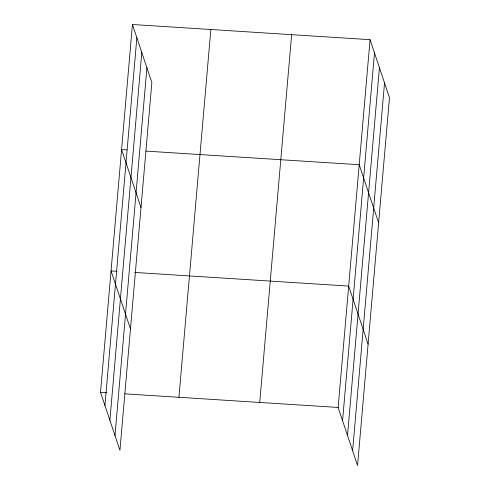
<?xml version="1.0" encoding="UTF-8"?>
<svg xmlns="http://www.w3.org/2000/svg" width="490" height="490" viewBox="0 0 490 490"><rect width="100%" height="100%" fill="white"/><g stroke="black" fill="none" stroke-linecap="round" stroke-linejoin="round"><path stroke-width="0.73" d="M132.441 24.5L151.857 82.54L119.934 450.322L100.517 392.282L132.441 24.5L370.066 39.678L389.483 97.718L357.559 465.5L338.143 407.46L370.066 39.678M104.94 405.512L136.863 37.73M109.889 420.298L141.812 52.516M114.991 435.537L146.908 67.755M178.93 397.292L210.853 29.51M259.725 402.449L291.648 34.668M342.565 420.683L374.489 52.902M347.514 435.475L379.438 67.694M352.616 450.708L384.534 82.926M126.916 149.885L121.581 149.548L141.004 207.589M145.947 151.104L359.213 164.72L378.629 222.766M117.141 271.301L111.052 270.915L130.469 328.955M134.652 272.422L348.678 286.087L368.094 344.133M100.517 392.282L106.606 392.674M124.877 393.838L338.143 407.46"/></g></svg>
